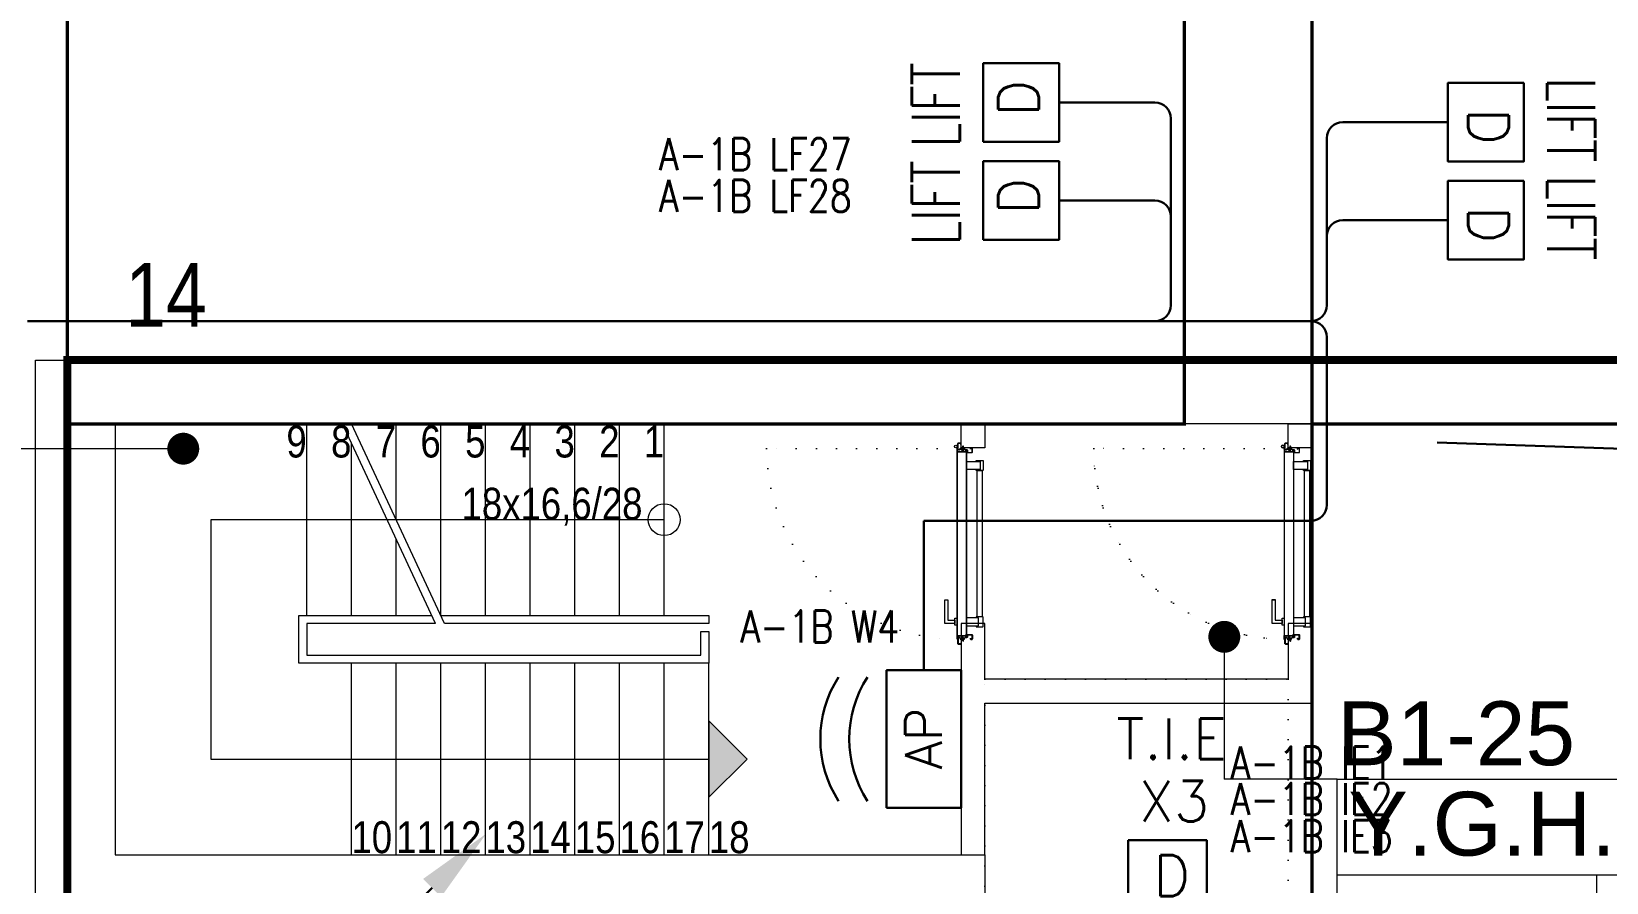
# Model space of a CAD drawing. Header units: metres. Extents: x -13621 to 152406, y -16073 to 22221.
# Drawn here: x 64418 to 65405, y 2153 to 2686 of the extents above; entities that cross this region are included whole.
import ezdxf
from ezdxf.enums import TextEntityAlignment as Align

# ---------------------------------------------------------------- set-up
doc = ezdxf.new("R2010")
doc.units = ezdxf.units.M
doc.header["$LTSCALE"] = 100
doc.header["$MEASUREMENT"] = 0
doc.linetypes.add('DOT2', pattern=[0.125, 0, -0.125])
doc.linetypes.add('HIDDEN', pattern=[0.375, 0.25, -0.125])
doc.layers.get('0').update_dxf_attribs({"color": 9, "lineweight": 9})
for name, color, linetype, lineweight in [('00', 9, 'Continuous', 9), ('01', 9, 'Continuous', 9), ('06D', 9, 'Continuous', 9), ('10', 9, 'Continuous', 9), ('14', 9, 'Continuous', 9), ('19', 9, 'Continuous', 9), ('20', 9, 'DOT2', 9), ('21', 9, 'Continuous', 9), ('21_mahal200', 9, 'Continuous', 9), ('30H', 8, 'Continuous', 9), ('Data  Tavan', 170, 'Continuous', 30), ('E-ACCESS POINT (KABLOSUZ ERİŞİM İÇİN)', 7, 'Continuous', 30), ('E-DAHİLİ DOME KAMERA', 7, 'Continuous', 30), ('E-DAHİLİ KAMERA', 7, 'Continuous', 30), ('E-DATA LIFT PRIZI', 7, 'Continuous', 30), ('E-DATA PRİZİ (RJ45)', 7, 'Continuous', 30), ('E-DATA-TEKNISYEN IS EMRI', 7, 'Continuous', 30), ('E-OK', 3, 'Continuous', 30), ('E-YAZI', 7, 'Continuous', 30)]:
    doc.layers.add(name, color=color, linetype=linetype, lineweight=lineweight)
doc.styles.add('Arial', font='arial.ttf', dxfattribs={"height": 2.5})
doc.styles.add('E-YAZI', font='txttw.shx')
doc.styles.add('MuuM_TEXT-STANDART', font='ARIALN.TTF')
doc.dimstyles.new('MuuM_DIM200', dxfattribs={"dimscale": 20, "dimtxt": 2, "dimasz": 1, "dimexe": 1, "dimexo": 1, "dimgap": 1, "dimtad": 1, "dimdec": 1, "dimrnd": 0.5, "dimdsep": 46, "dimtxsty": 'MuuM_TEXT-STANDART', "dimblk": 'ARCHTICK', "dimcen": 0, "dimdle": 0.15, "dimclrd": 256, "dimclre": 256, "dimclrt": 256, "dimadec": 0, "dimazin": 0, "dimtfac": 5, "dimtdec": 1, "dimtix": 1, "dimtmove": 2, "dimatfit": 3, "dimldrblk": 'DOT', "dimfxl": 3, "dimfxlon": 1, "dimtolj": 1, "dimlwd": -1, "dimlwe": -1, "dimarcsym": 0})

# ---------------------------------------------------------------- blocks, each defined once
blk = doc.blocks.new('E-DATA-TEKNISYEN IS EMRI')
at = {"layer": 'E-DATA PRİZİ (RJ45)', "color": 6}
blk.add_line((0, 0), (0, 41.99), dxfattribs=at)
blk.add_lwpolyline([(-24.58, 89.56), (24.58, 89.56), (24.58, 41.99), (-24.58, 41.99)], close=True, dxfattribs=at)
at = {"layer": 'E-DATA PRİZİ (RJ45)', "color": 6, "style": 'E-YAZI'}
for s, p in [('T.I.E', (-32.08, 140.36)), ('X3', (-17.82, 101.31)), ('D', (-8.79, 54.59))]:
    blk.add_text(s, height=25.6, rotation=0.00003, dxfattribs=at).set_placement(p)
blk = doc.blocks.new('E-DATA LIFT PRIZI')
at = {"layer": 'E-DATA LIFT PRIZI', "color": 2}
blk.add_line((0, 0), (0, 41.99), dxfattribs=at)
blk.add_lwpolyline([(-24.58, 89.56), (24.58, 89.56), (24.58, 41.99), (-24.58, 41.99)], close=True, dxfattribs=at)
at = {"layer": 'E-DATA LIFT PRIZI', "color": 2, "style": 'E-YAZI', "width": 0.7}
blk.add_text('LIFT', height=30, dxfattribs=at).set_placement((-28.02, 104.21))
at = {"layer": 'E-DATA LIFT PRIZI', "color": 2, "style": 'E-YAZI'}
blk.add_text('D', height=25.6, dxfattribs=at).set_placement((-8.79, 54.59))
blk = doc.blocks.new('*U201')
at = {"layer": 'E-OK', "color": 3, "linetype": 'Continuous'}
blk.add_line((-126.3, -126.2), (0, 0), dxfattribs=at)
at = {"layer": 'E-OK', "color": 4, "linetype": 'Continuous', "const_width": 30}
blk.add_lwpolyline([(-15, 0, 1), (15, 0, 1)], format="xyb", close=True, dxfattribs=at)
at = {"layer": 'E-OK', "color": 3, "linetype": 'Continuous'}
blk.add_solid([(-112.2, -140.4), (-140.4, -112.1), (-211.2, -211)], dxfattribs=at)
blk = doc.blocks.new('*U215')
at = {"layer": 'E-ACCESS POINT (KABLOSUZ ERİŞİM İÇİN)', "color": 4}
blk.add_lwpolyline([(-2.395, 3.237), (2.395, 3.237), (2.395, 0.647), (-2.395, 0.647)], close=True, dxfattribs=at)
at = {"layer": 'E-ACCESS POINT (KABLOSUZ ERİŞİM İÇİN)', "color": 3}
for centre in [(0, 1.555), (0, 0.549)]:
    blk.add_arc(centre, 3.988, 57.1828, 122.8172, dxfattribs=at)
at = {"layer": 'E-ACCESS POINT (KABLOSUZ ERİŞİM İÇİN)', "color": 3, "style": 'E-YAZI'}
blk.add_text('AP', height=1.28, dxfattribs=at).set_placement((-1.054, 1.311))
blk = doc.blocks.new('100_DAHİLİ DOME KAMERA')
at = {"layer": 'E-DAHİLİ DOME KAMERA', "color": 4}
for p, q in [((-1.936, 0.715), (-1.936, -0.689)), ((0.82, 0.715), (-1.936, 0.715)), ((0.82, -0.689), (0.82, 0.715)), ((0.82, 0.294), (2.131, 0.668)), ((2.131, 0.668), (2.131, -0.643)), ((0.82, -0.268), (2.131, -0.643)), ((-1.936, -0.689), (0.82, -0.689))]:
    blk.add_line(p, q, dxfattribs=at)
at = {"layer": 'E-DAHİLİ DOME KAMERA', "color": 4, "linetype": 'Continuous'}
blk.add_circle((0, 0), 2.566, dxfattribs=at)
at = {"layer": 'E-DAHİLİ KAMERA', "color": 4}
for q in [(13.416, 6.264), (13.416, -6.264)]:
    blk.add_line((2.566, 0), q, dxfattribs=at)
blk = doc.blocks.new('1.bod.mimari.elk')
at = {"layer": '01'}
blk.add_lwpolyline([(8420, -6585), (8420, -6500), (8420, -6460), (8420, -6150), (9220, -6150), (9220, -6190), (8470, -6190), (8470, -6460), (9015, -6460), (9015, -6545), (9220, -6545), (9220, -6585), (8975, -6585), (8975, -6500), (8470, -6500)], dxfattribs=at)
blk = doc.blocks.new('p-işyeri')
at = {"color": 0, "const_width": 2}
blk.add_lwpolyline([(200, 0), (200, 700), (-200, 700), (-200, 0)], close=True, dxfattribs=at)
blk = doc.blocks.new('*U19')
at = {"ltscale": 15}
for p, q in [((-25, 1), (-26, 0)), ((-25, -1), (-26, 0)), ((-23, 1), (-25, 1)), ((-23, 1), (-23, -2)), ((-21, -3), (-18, 3)), ((-21, -3), (-18, 3)), ((-20, -3), (-17, 3)), ((-20, -3), (-16, 3)), ((-18, -3), (-15, 3)), ((-18, -3), (-15, 3)), ((-18, 1), (-18, 2)), ((-17, -3), (-14, 3)), ((-17, -3), (-13, 3)), ((-17, 1), (-17, 2)), ((-15, -3), (-12, 3)), ((-15, -3), (-12, 3)), ((-15, 1), (-15, 2)), ((-14, -3), (-11, 3)), ((-14, -3), (-10, 3)), ((-14, 1), (-14, 2)), ((-12, -3), (-9, 3)), ((-12, -3), (-9, 3)), ((-12, 1), (-12, 2)), ((-11, -3), (-8, 3)), ((-11, -3), (-7, 3)), ((-11, 1), (-11, 2)), ((-9, -3), (-6, 3)), ((-9, -3), (-6, 3)), ((-9, 1), (-9, 2)), ((-8, -3), (-4, 3)), ((-8, -3), (-5, 3)), ((-8, 1), (-8, 2)), ((-6, -3), (-3, 3)), ((-6, -3), (-3, 3)), ((-6, 1), (-6, 2)), ((-5, -3), (-1, 3)), ((-5, -3), (-2, 3)), ((-5, 1), (-5, 2)), ((-3, 1), (-3, 2)), ((0, 4), (-2, 1)), ((-2, 1), (-2, 2)), ((0, 0), (-1, 0)), ((-25, -1), (-23, -2)), ((-9, -2), (-23, -2)), ((-21, -3), (-21, -2)), ((-20, -3), (-19, -2)), ((-20, -2), (-19, -2)), ((-19, -2), (-18, -2)), ((-18, -3), (-18, -2)), ((-17, -3), (-16, -2)), ((-17, -2), (-16, -2)), ((-16, -2), (-15, -2)), ((-15, -3), (-15, -2)), ((-14, -3), (-13, -2)), ((-14, -2), (-13, -2)), ((-13, -2), (-12, -2)), ((-12, -3), (-12, -2)), ((-11, -3), (-10, -2)), ((-11, -2), (-10, -2)), ((-10, -2), (-9, -2)), ((-9, -3), (-9, -2)), ((-8, -2), (-7, -2)), ((-8, -3), (-7, -2)), ((-7, -2), (-6, -2)), ((-6, -3), (-6, -2)), ((-5, -2), (-4, -2)), ((-5, -3), (-4, -2)), ((-4, -2), (-2, -2)), ((0, -4), (-2, -2)), ((0, 0), (-1, 0))]:
    blk.add_line(p, q, dxfattribs=at)
for p, q in [((-7, 1), (-23, 1)), ((-17, 1), (-19, 1)), ((-16, 1), (-17, 1)), ((-14, 1), (-16, 1)), ((-13, 1), (-14, 1)), ((-11, 1), (-13, 1)), ((-10, 1), (-11, 1)), ((-8, 1), (-10, 1)), ((-7, 1), (-8, 1)), ((-5, 1), (-7, 1)), ((-4, 1), (-5, 1)), ((-2, 1), (-4, 1)), ((-2, 1), (-2, 1)), ((0, 0), (0, 4)), ((-2, -2), (-2, -2)), ((0, 0), (0, -4))]:
    blk.add_line(p, q)
for centre, radius, start, end in [((-26, 4), 3.92, 274.361, 322.1025), ((-26, -4), 3.92, 37.8975, 85.639), ((-18, 3), 0.0971, 330.3204, 150.3204), ((-17, 3), 0.0971, 330.3204, 150.3204), ((-15, 3), 0.0971, 330.3204, 150.3204), ((-14, 3), 0.0971, 330.3204, 150.3204), ((-12, 3), 0.0971, 330.3204, 150.3204), ((-11, 3), 0.0971, 330.3204, 150.3204), ((-9, 3), 0.0971, 330.3204, 150.3204), ((-8, 3), 0.0971, 330.3204, 150.3204), ((-6, 3), 0.0971, 330.3204, 150.3204), ((-5, 3), 0.0971, 330.3204, 150.3204), ((-3, 3), 0.0971, 330.3204, 150.3204), ((-2, 3), 0.0971, 330.3204, 150.3204), ((-1, 0), 0.486, 90, 270), ((0, 4), 0.25, 0, 150.0864), ((-21, -3), 0.0971, 150.3204, 330.3204), ((-20, -3), 0.0971, 150.3204, 330.3204), ((-18, -3), 0.0971, 150.3204, 330.3204), ((-17, -3), 0.0971, 150.3204, 330.3204), ((-15, -3), 0.0971, 150.3204, 330.3204), ((-14, -3), 0.0971, 150.3204, 330.3204), ((-12, -3), 0.0971, 150.3204, 330.3204), ((-11, -3), 0.0971, 150.3204, 330.3204), ((-9, -3), 0.0971, 150.3204, 330.3204), ((-8, -3), 0.0971, 150.3204, 330.3204), ((-6, -3), 0.0971, 150.3204, 330.3204), ((-5, -3), 0.0971, 150.3204, 330.3204), ((0, -4), 0.25, 209.9136, 0)]:
    blk.add_arc(centre, radius, start, end, dxfattribs=at)
blk = doc.blocks.new('conta')
at = {"ltscale": 10}
for p, q in [((-2649.9, 5345.5), (-2649.8, 5345.6)), ((-2649.9, 5344.5), (-2649.8, 5344.3)), ((-2649.8, 5344.3), (-2649.7, 5344.3)), ((-2649.7, 5345.4), (-2649.3, 5345.4)), ((-2649.2, 5345.4), (-2649.1, 5345.5)), ((-2649, 5344), (-2648.8, 5343.8)), ((-2648.9, 5344.1), (-2648.7, 5343.9)), ((-2648.8, 5345.1), (-2648.6, 5345.3)), ((-2648.8, 5344.9), (-2648.6, 5345.2)), ((-2648.7, 5343.8), (-2648.7, 5343.8)), ((-2648.6, 5345.3), (-2648.6, 5345.3))]:
    blk.add_line(p, q, dxfattribs=at)
for centre, radius, start, end in [((-2649.8, 5345.5), 0.05, 140.6345, 188.9372), ((-2653, 5345), 3.19, 350.4674, 8.9372), ((-2649.9, 5344.5), 0.02, 170.4674, 213.7451), ((-2649.7, 5345.6), 0.0696, 22.2428, 159.258), ((-2650.9, 5345), 1.24, 340.3382, 16.7772), ((-2649.7, 5344.6), 0.03, 160.3382, 273.2666), ((-2649.7, 5345.4), 0.03, 90, 196.7772), ((-2649.6, 5341.5), 3.01, 80.4362, 93.2666), ((-2649.3, 5345.5), 0.05, 270, 303.0062), ((-2649.2, 5344.1), 0.231, 353.9571, 81.9004), ((-2649.1, 5345.5), 0.03, 4.7972, 123.0062), ((-2649.1, 5344.5), 0.03, 260.4362, 338.7066), ((-2651.2, 5344.8), 2.33, 7.5897, 18.7951), ((-2649, 5345.6), 0.05, 18.7951, 42.1429), ((-2650.2, 5345), 1.27, 338.7066, 23.0418), ((-2648.9, 5344.1), 0.1, 173.9571, 217.2653), ((-2648.8, 5345.1), 0.05, 187.5897, 322.7347), ((-2658.2, 5345.2), 9.36, 353.6857, 357.8537), ((-2648.8, 5344.2), 0.1, 173.6857, 217.2653), ((-2648.8, 5344.8), 0.05, 142.7347, 180.2669), ((-2648.7, 5343.8), 0.05, 217.2653, 307.2653), ((-2648.7, 5343.8), 0.05, 307.2653, 37.2653), ((-2648.6, 5345.3), 0.05, 52.7347, 142.7347), ((-2648.6, 5345.3), 0.05, 322.7347, 52.7347)]:
    blk.add_arc(centre, radius, start, end, dxfattribs=at)
for points, knots in [([(-2649, 5345.6), (-2649, 5345.6), (-2649.1, 5345.7), (-2649.2, 5345.4), (-2649.3, 5345.7), (-2649.4, 5345.5), (-2649.5, 5345.7), (-2649.6, 5345.5), (-2649.7, 5345.6), (-2649.7, 5345.6)], [0.0086373, 0.0086373, 0.0086373, 0.0086373, 0.1097304, 0.3133405, 0.4430081, 0.5658764, 0.7165186, 0.8527974, 0.9648495, 0.9648495, 0.9648495, 0.9648495]), ([(-2649.7, 5344.3), (-2649.7, 5344.3), (-2649.7, 5344.5), (-2649.6, 5344.3), (-2649.3, 5344.4), (-2649.2, 5344.4), (-2649.2, 5344.4)], [0, 0, 0, 0, 0.1008757, 0.3841126, 0.5436166, 0.6906785, 0.6906785, 0.6906785, 0.6906785])]:
    blk.add_open_spline(points, degree=3, knots=knots, dxfattribs=at)
blk = doc.blocks.new('p-yn_sackasa')
at = {"layer": '10', "linetype": 'Continuous'}
for p, q in [((-2.19, 0), (-2.19, -0.15)), ((0, 6.16), (0, 6.9)), ((0.01, 6.9), (0.01, 6.15)), ((0.14, 6.9), (0.14, 6.16)), ((0.15, 6.9), (0.15, 6.16)), ((2.69, 7.16), (0.26, 7.16)), ((2.69, 7.15), (0.26, 7.15)), ((2.69, 7.02), (0.26, 7.02)), ((0.26, 7.01), (2.69, 7.01)), ((0.26, 6.05), (0.76, 6.05)), ((0.75, 6.04), (0.26, 6.04)), ((0.26, 5.91), (0.75, 5.91)), ((0.76, 5.9), (0.26, 5.9)), ((0.67, -0.71), (0.67, 2.27)), ((0.69, -0.71), (0.69, 2.27)), ((0.75, 5.91), (0.75, 6.04)), ((0.76, 5.9), (0.76, 6.05)), ((0.81, -0.71), (0.81, 2.27)), ((0.83, -0.71), (0.83, 2.27)), ((0.92, 2.33), (0.95, 2.32)), ((0.93, 2.34), (0.95, 2.33)), ((1.01, 2.46), (0.99, 2.47)), ((0.99, 2.46), (1.01, 2.45)), ((1.11, 2.52), (1.11, 3.73)), ((1.12, 2.52), (1.12, 3.73)), ((1.25, 3.73), (1.25, 2.52)), ((1.26, 2.52), (1.26, 3.73)), ((1.37, 3.98), (2.49, 3.98)), ((2.49, 3.97), (1.37, 3.97)), ((1.37, 3.84), (2.49, 3.84)), ((2.49, 3.83), (1.37, 3.83)), ((2.6, 3.69), (2.5, 3.36)), ((2.51, 3.35), (2.61, 3.69)), ((2.73, 3.65), (2.63, 3.32)), ((2.74, 3.64), (2.64, 3.31)), ((2.8, 3.29), (2.8, 6.9)), ((2.81, 3.29), (2.81, 6.9)), ((2.94, 3.29), (2.94, 6.9)), ((2.95, 3.29), (2.95, 6.9)), ((-2.95, -0.25), (-2.95, -1.75)), ((-2.94, -1.75), (-2.94, -0.25)), ((-2.81, -0.25), (-2.81, -1.75)), ((-2.8, -0.25), (-2.8, -1.75)), ((-2.19, 0), (-2.7, 0)), ((-2.2, -0.01), (-2.7, -0.01)), ((-2.2, -0.14), (-2.7, -0.14)), ((-2.19, -0.15), (-2.7, -0.15)), ((1.01, -1.85), (-2.7, -1.85)), ((1.01, -1.86), (-2.7, -1.86)), ((-2.7, -1.99), (1.01, -1.99)), ((1.01, -2), (-2.7, -2)), ((-2.2, -0.14), (-2.2, -0.01)), ((0.92, -0.77), (0.95, -0.76)), ((0.93, -0.78), (0.95, -0.77)), ((0.99, -0.89), (1.01, -0.88)), ((1.01, -0.89), (0.99, -0.91)), ((1.11, -0.96), (1.11, -1.75)), ((1.12, -0.96), (1.12, -1.75)), ((1.25, -0.96), (1.25, -1.75)), ((1.26, -0.96), (1.26, -1.75))]:
    blk.add_line(p, q, dxfattribs=at)
for points in [[(0.15, 2.14), (0.67, 2.14), (0.67, -0.54), (0.15, -0.54)], [(0.15, 2.14), (0.41, 2.14), (0.41, -0.54), (0.15, -0.54)]]:
    blk.add_lwpolyline(points, close=True, dxfattribs=at)
for centre, radius, start, end in [((0.26, 6.9), 0.261, 90, 180), ((0.26, 6.16), 0.261, 180, 270), ((0.26, 6.9), 0.249, 90, 180), ((0.26, 6.16), 0.249, 181.34499, 271.35021), ((0.26, 6.9), 0.122, 90, 180), ((0.26, 6.16), 0.122, 180, 270), ((0.26, 6.9), 0.11, 90, 180), ((0.26, 6.16), 0.11, 180, 270), ((0.89, 2.27), 0.219, 63.21528, 180), ((0.89, 2.27), 0.206, 63.21689, 180), ((0.89, 2.27), 0.0801, 63.21502, 180), ((0.89, 2.27), 0.0674, 63.21445, 180), ((1.04, 2.52), 0.206, 243.2197, 0), ((1.04, 2.52), 0.219, 243.21479, 0), ((1.04, 2.52), 0.0801, 243.22028, 0), ((1.04, 2.52), 0.0674, 243.21287, 0), ((1.37, 3.73), 0.253, 90, 180), ((1.37, 3.73), 0.24, 90, 180), ((1.37, 3.73), 0.114, 90, 180), ((1.37, 3.73), 0.101, 90, 180), ((2.49, 3.72), 0.261, 342.86025, 90), ((2.49, 3.72), 0.249, 342.86129, 90), ((2.49, 3.72), 0.122, 342.86074, 90), ((2.49, 3.72), 0.11, 342.86215, 90), ((2.72, 3.29), 0.232, 162.8601, 0), ((2.72, 3.29), 0.219, 162.86127, 0), ((2.72, 3.29), 0.0927, 162.86053, 0), ((2.72, 3.29), 0.0801, 162.86241, 0), ((2.69, 6.9), 0.261, 0, 90), ((2.69, 6.9), 0.249, 0, 90), ((2.69, 6.9), 0.122, 0, 90), ((2.69, 6.9), 0.11, 0, 90), ((-2.7, -0.25), 0.253, 90, 180), ((-2.7, -1.75), 0.253, 180, 270), ((-2.7, -0.25), 0.24, 90, 180), ((-2.7, -1.75), 0.24, 180, 270), ((-2.7, -0.25), 0.114, 90, 180), ((-2.7, -1.75), 0.114, 180, 270), ((-2.7, -0.25), 0.101, 90, 180), ((-2.7, -1.75), 0.101, 180, 270), ((0.89, -0.71), 0.219, 180, 296.78496), ((0.89, -0.71), 0.206, 180, 296.78515), ((0.89, -0.71), 0.0801, 180, 296.78498), ((0.89, -0.71), 0.0674, 180, 180.52454), ((0.89, -0.71), 0.0674, 180, 296.78713), ((1.04, -0.96), 0.219, 0, 116.78545), ((1.04, -0.96), 0.206, 0, 116.78362), ((1.04, -0.96), 0.0801, 0, 116.78105), ((1.04, -0.96), 0.0674, 0, 116.78713), ((1.01, -1.75), 0.114, 270, 0), ((1.01, -1.75), 0.24, 270, 0), ((1.01, -1.75), 0.101, 270, 0), ((1.01, -1.75), 0.253, 270, 0)]:
    blk.add_arc(centre, radius, start, end, dxfattribs=at)
at = {"layer": '10', "xscale": 0.0842696629213483, "yscale": 0.0842696629213483, "zscale": 0.0842696629213483}
blk.add_blockref('*U19', (0.95, 1.35), dxfattribs=at)
at = {"layer": '14', "xscale": -0.7887640449438696, "yscale": 0.7887640449438696, "zscale": 0.7887640449438204, "rotation": 90}
blk.add_blockref('conta', (4217.78, -2086.42), dxfattribs=at)
blk = doc.blocks.new('*U379')
at = {"layer": '06D'}
for points in [[(110.12, 4.76), (110.12, 11.01), (95.12, 11.01), (95.12, 9.14), (107.87, 9.14), (107.87, 9.14), (107.87, 4.76), (110.12, 4.76)], [(111.2, 3.51), (111.2, 4.76), (106.8, 4.76), (106.8, 3.51), (111.2, 3.51)]]:
    blk.add_lwpolyline(points, dxfattribs=at)
for points in [[(8.5, -8.61), (7.87, -8.61), (7.87, -12.61, 0.414214), (8.25, -12.98), (13.75, -12.98, 0.414214), (14.12, -12.61), (14.12, -8.61), (13.5, -8.61)], [(111.5, -8.61), (112.12, -8.61), (112.12, -12.61, -0.414214), (111.75, -12.98), (106.25, -12.98, -0.414214), (105.87, -12.61), (105.87, -8.61), (106.5, -8.61)]]:
    blk.add_lwpolyline(points, format="xyb", dxfattribs=at)
for points in [[(8.5, -11.11), (13.5, -11.11), (13.5, -2.49), (8.5, -2.49)], [(14.12, -12.36), (105.87, -12.36), (105.87, -9.23), (14.12, -9.23)], [(111.5, -9.99), (106.5, -9.99), (106.5, -2.49), (111.5, -2.49)]]:
    blk.add_lwpolyline(points, close=True, dxfattribs=at)
at = {"layer": '10', "ltscale": 10}
for p, q in [((-1.6, 3.68), (-1.73, 3.58)), ((-1.6, 3.68), (-1.73, 3.58)), ((-1.22, 3.11), (-1.22, 3.24)), ((-1.22, 3.11), (-1.22, 3.24)), ((-1.22, 3.11), (-1.05, 3.11)), ((-1.22, 3.11), (-1.05, 3.11)), ((-1.05, 2.95), (-1.05, 3.38)), ((-1.05, 2.95), (-1.05, 3.38)), ((-0.84, 2.95), (-0.84, 3.38)), ((-0.84, 2.95), (-0.84, 3.38)), ((0.3, 3.41), (0.3, 3.29)), ((0.4, 3.51), (119.6, 3.51)), ((0.4, 3.19), (2.25, 3.19)), ((0.45, 3.36), (119.54, 3.36)), ((0.45, 3.36), (0.45, 3.34)), ((0.45, 3.34), (2.35, 3.34)), ((1, 0.04), (2, 0.69)), ((2, 1.13), (2, 0.69)), ((2.3, 1.13), (2, 1.13)), ((2, 0.69), (2, -0.81)), ((2.3, 3.14), (2.3, -2.39)), ((2.3, 0.69), (2.3, 1.13)), ((2.3, -0.81), (2.3, 0.69)), ((2.45, 3.24), (2.45, -2.29)), ((117.55, 3.24), (117.55, -2.29)), ((119.54, 3.34), (117.65, 3.34)), ((117.7, 3.14), (117.7, -2.39)), ((117.7, 1.13), (117.7, -0.37)), ((118, 1.13), (117.7, 1.13)), ((117.7, 1.13), (117.7, -0.37)), ((118, 1.13), (117.7, 1.13)), ((119.6, 3.19), (117.75, 3.19)), ((118, -0.37), (118, 1.13)), ((118, -0.37), (118, 1.13)), ((118, 0.88), (119, 0.88)), ((118, 0.88), (119, 0.88)), ((118, 0.68), (119, 0.68)), ((118, 0.68), (119, 0.68)), ((119, 0.28), (118, -0.37)), ((119, 0.28), (118, -0.37)), ((119.55, 3.36), (119.55, 3.34)), ((119.7, 3.41), (119.7, 3.29)), ((2, -0.36), (1, -0.36)), ((2, -0.56), (1, -0.56)), ((2, -0.81), (2.3, -0.81)), ((2.4, -2.49), (117.6, -2.49)), ((2.5, -2.34), (117.5, -2.34)), ((117.7, -0.37), (117.7, -0.81)), ((117.7, -0.37), (117.7, -0.81)), ((117.7, -0.81), (118, -0.81)), ((117.7, -0.81), (118, -0.81)), ((118, -0.81), (118, -0.37)), ((118, -0.81), (118, -0.37))]:
    blk.add_line(p, q, dxfattribs=at)
blk.add_circle((-0.95, 4.22), 0.843, dxfattribs=at)
blk.add_circle((-0.95, 4.22), 0.843, dxfattribs=at)
for centre, radius, start, end in [((-0.95, 4.22), 1.01, 219.4092, 254.28614), ((-0.95, 4.22), 1.01, 219.4092, 254.28614), ((-0.42, 3.21), 0.428, 156.35197, 217.62095), ((-0.42, 3.21), 0.428, 156.35197, 217.62095), ((-0.42, 3.21), 0.302, 105.55242, 240.03149), ((-0.42, 3.21), 0.302, 105.55242, 240.03149), ((0.4, 3.41), 0.1, 90, 180), ((0.4, 3.29), 0.1, 180, 270), ((0.45, 3.36), 0.005, 90, 180), ((0.45, 3.34), 0.005, 180, 270), ((2.25, 3.14), 0.05, 0, 90), ((2.35, 3.24), 0.1, 0, 90), ((117.65, 3.24), 0.1, 90, 180), ((117.75, 3.14), 0.05, 90, 180), ((119.54, 3.36), 0.005, 0, 90), ((119.54, 3.34), 0.005, 270, 0), ((119.6, 3.41), 0.1, 0, 90), ((119.6, 3.29), 0.1, 270, 0), ((2.4, -2.39), 0.1, 180, 270), ((2.5, -2.29), 0.05, 180, 270), ((117.56, -2.35), 0.141, 284.92708, 345.07292)]:
    blk.add_arc(centre, radius, start, end, dxfattribs=at)
at = {"layer": '20'}
blk.add_lwpolyline([(0.3, 3.35), (0.3, 122.75, -0.414214), (119.7, 3.35, 1)], format="xyb", dxfattribs=at)
at = {"xscale": -1, "rotation": 180}
blk.add_blockref('p-yn_sackasa', (0, 0.95), dxfattribs=at)
at = {"rotation": 180}
blk.add_blockref('p-yn_sackasa', (120, 0.95), dxfattribs=at)
blk = doc.blocks.new('*U378')
at = {"layer": '06D'}
for points in [[(9.87, 4.76), (9.87, 11.01), (24.87, 11.01), (24.87, 9.14), (12.12, 9.14), (12.12, 9.14), (12.12, 4.76), (9.87, 4.76)], [(8.8, 3.51), (8.8, 4.76), (13.2, 4.76), (13.2, 3.51), (8.8, 3.51)]]:
    blk.add_lwpolyline(points, dxfattribs=at)
for points in [[(8.5, -8.61), (7.87, -8.61), (7.87, -12.61, 0.414214), (8.25, -12.98), (13.75, -12.98, 0.414214), (14.12, -12.61), (14.12, -8.61), (13.5, -8.61)], [(111.5, -8.61), (112.12, -8.61), (112.12, -12.61, -0.414214), (111.75, -12.98), (106.25, -12.98, -0.414214), (105.87, -12.61), (105.87, -8.61), (106.5, -8.61)]]:
    blk.add_lwpolyline(points, format="xyb", dxfattribs=at)
for points in [[(8.5, -9.99), (13.5, -9.99), (13.5, -2.49), (8.5, -2.49)], [(105.87, -12.36), (14.12, -12.36), (14.12, -9.23), (105.87, -9.23)], [(111.5, -11.11), (106.5, -11.11), (106.5, -2.49), (111.5, -2.49)]]:
    blk.add_lwpolyline(points, close=True, dxfattribs=at)
at = {"layer": '10', "ltscale": 10}
for p, q in [((0.3, 3.41), (0.3, 3.29)), ((119.6, 3.51), (0.4, 3.51)), ((0.4, 3.19), (2.25, 3.19)), ((119.54, 3.36), (0.45, 3.36)), ((0.45, 3.36), (0.45, 3.34)), ((0.45, 3.34), (2.35, 3.34)), ((2, 0.88), (1, 0.88)), ((2, 0.88), (1, 0.88)), ((2, 0.68), (1, 0.68)), ((2, 0.68), (1, 0.68)), ((1, 0.28), (2, -0.37)), ((1, 0.28), (2, -0.37)), ((2, -0.37), (2, 1.13)), ((2, 1.13), (2.3, 1.13)), ((2, -0.37), (2, 1.13)), ((2, 1.13), (2.3, 1.13)), ((2.3, 3.14), (2.3, -2.39)), ((2.3, 1.13), (2.3, -0.37)), ((2.3, 1.13), (2.3, -0.37)), ((2.45, 3.24), (2.45, -2.29)), ((117.55, 3.24), (117.55, -2.29)), ((119.54, 3.34), (117.65, 3.34)), ((117.7, 3.14), (117.7, -2.39)), ((117.7, 1.13), (118, 1.13)), ((117.7, 0.69), (117.7, 1.13)), ((117.7, -0.81), (117.7, 0.69)), ((119.6, 3.19), (117.75, 3.19)), ((118, 1.13), (118, 0.69)), ((118, 0.69), (118, -0.81)), ((119, 0.04), (118, 0.69)), ((119.55, 3.36), (119.55, 3.34)), ((119.7, 3.41), (119.7, 3.29)), ((120.84, 2.95), (120.84, 3.38)), ((120.84, 2.95), (120.84, 3.38)), ((121.05, 2.95), (121.05, 3.38)), ((121.05, 2.95), (121.05, 3.38)), ((121.22, 3.11), (121.05, 3.11)), ((121.22, 3.11), (121.05, 3.11)), ((121.22, 3.11), (121.22, 3.24)), ((121.22, 3.11), (121.22, 3.24)), ((121.6, 3.68), (121.73, 3.58)), ((121.6, 3.68), (121.73, 3.58)), ((2, -0.81), (2, -0.37)), ((2, -0.81), (2, -0.37)), ((2.3, -0.81), (2, -0.81)), ((2.3, -0.81), (2, -0.81)), ((2.3, -0.37), (2.3, -0.81)), ((2.3, -0.37), (2.3, -0.81)), ((117.6, -2.49), (2.4, -2.49)), ((117.5, -2.34), (2.5, -2.34)), ((118, -0.81), (117.7, -0.81)), ((118, -0.36), (119, -0.36)), ((118, -0.56), (119, -0.56))]:
    blk.add_line(p, q, dxfattribs=at)
blk.add_circle((120.95, 4.22), 0.843, dxfattribs=at)
blk.add_circle((120.95, 4.22), 0.843, dxfattribs=at)
for centre, radius, start, end in [((0.4, 3.41), 0.1, 90, 180), ((0.4, 3.29), 0.1, 180, 270), ((0.45, 3.36), 0.005, 90, 180), ((0.45, 3.34), 0.005, 180, 270), ((2.25, 3.14), 0.05, 0, 90), ((2.35, 3.24), 0.1, 0, 90), ((117.65, 3.24), 0.1, 90, 180), ((117.75, 3.14), 0.05, 90, 180), ((119.54, 3.36), 0.005, 0, 90), ((119.54, 3.34), 0.005, 270, 0), ((119.6, 3.41), 0.1, 0, 90), ((119.6, 3.29), 0.1, 270, 0), ((120.42, 3.21), 0.302, 299.96851, 74.44758), ((120.42, 3.21), 0.302, 299.96851, 74.44758), ((120.42, 3.21), 0.428, 322.37905, 23.64803), ((120.42, 3.21), 0.428, 322.37905, 23.64803), ((120.95, 4.22), 1.01, 285.71386, 320.5908), ((120.95, 4.22), 1.01, 285.71386, 320.5908), ((2.44, -2.35), 0.141, 194.92708, 255.07292), ((117.5, -2.29), 0.05, 270, 0), ((117.6, -2.39), 0.1, 270, 0)]:
    blk.add_arc(centre, radius, start, end, dxfattribs=at)
at = {"layer": '20'}
blk.add_lwpolyline([(119.7, 3.35), (119.7, 122.75, 0.414214), (0.3, 3.35, -1)], format="xyb", dxfattribs=at)
at = {"xscale": -1, "rotation": 180}
blk.add_blockref('p-yn_sackasa', (0, 0.95), dxfattribs=at)
at = {"rotation": 180}
blk.add_blockref('p-yn_sackasa', (120, 0.95), dxfattribs=at)
blk = doc.blocks.new('p-M01-M02_merdiven-1050')
at = {"layer": '19'}
h = blk.add_hatch(color=256, dxfattribs=at)
h.dxf.hatch_style = 1
edge = h.paths.add_edge_path()
edge.add_arc((210, -344), 10, 270, 630)
h = blk.add_hatch(color=256, dxfattribs=at)
h.dxf.hatch_style = 1
h.paths.add_polyline_path([(84, -372), (36, -372), (60, -396.04)])
at = {"layer": '19', "linetype": 'Continuous'}
for points in [[(210, -344), (210, -120), (210, -60), (60, -60), (60, -372)], [(145, -200.74), (145, -120), (125, -120), (125, -120), (125, -367), (140, -367), (140, -372), (120, -372), (120, -367), (120, -115), (120, -115), (150, -115), (150, -198.41)], [(150, -120), (270, -120)], [(0, -148), (120, -148)], [(145, -200.74), (270, -142.41)], [(145, -206.33), (270, -148)], [(150, -148), (258.02, -148)], [(0, -176), (120, -176)], [(150, -176), (198.02, -176)], [(210, -176), (270, -176)], [(0, -204), (120, -204)], [(150, -204), (270, -204)], [(0, -232), (120, -232)], [(150, -232), (270, -232)], [(0, -260), (120, -260)], [(150, -260), (270, -260)], [(0, -288), (120, -288)], [(150, -288), (270, -288)], [(0, -316), (120, -316)], [(150, -316), (270, -316)], [(0, -344), (120, -344)], [(150, -344), (270, -344)], [(0, -372), (120, -372)]]:
    blk.add_lwpolyline(points, dxfattribs=at)
at = {"layer": '19'}
for points in [[(145, -206.33), (270, -148)], [(150, -204), (150, -372), (150, -372), (145, -372), (145, -372), (145, -206.33)]]:
    blk.add_lwpolyline(points, dxfattribs=at)
blk.add_lwpolyline([(84, -372), (36, -372), (60, -396.04)], close=True, dxfattribs=at)
blk.add_circle((210, -344), 10, dxfattribs=at)
blk = doc.blocks.new('p-m04 formül2a')
at = {"layer": '21', "style": 'MuuM_TEXT-STANDART'}
for s, p in [('9', (120, 249)), ('8', (148, 249)), ('7', (176, 249)), ('6', (204, 249)), ('5', (232, 249)), ('4', (260, 249)), ('3', (288, 249)), ('2', (316, 249)), ('1', (344, 249)), ('18x16,6/28', (330.39, 210))]:
    blk.add_text(s, height=20, dxfattribs=at).set_placement(p, align=Align.RIGHT)
for s, p in [('10', (148, 1)), ('11', (176, 1)), ('12', (204, 1)), ('13', (232, 1)), ('14', (260, 1)), ('15', (288, 1)), ('16', (316, 1)), ('17', (344, 1)), ('18', (372, 1))]:
    blk.add_text(s, height=20, dxfattribs=at).set_placement(p)
blk = doc.blocks.new('_ArchTick')
at = {"color": 0, "linetype": 'ByBlock', "const_width": 0.15}
blk.add_lwpolyline([(-0.5, -0.5), (0.5, 0.5)], dxfattribs=at)
blk = doc.blocks.new('_Dot')
at = {"color": 0, "linetype": 'ByBlock', "lineweight": -2}
blk.add_line((-0.5, 0), (-1, 0), dxfattribs=at)
at = {"color": 0, "linetype": 'ByBlock', "const_width": 0.5}
blk.add_lwpolyline([(-0.25, 0, 1), (0.25, 0, 1)], format="xyb", close=True, dxfattribs=at)
blk = doc.blocks.new('0_roomno2')
blk.add_lwpolyline([(19.375, -10.5), (0, -10.5), (0, 0), (19.375, 0)], close=True)
for points in [[(0, -3), (19.375, -3)], [(8.125, -3), (8.125, -10.5)], [(11.875, -3), (11.875, -10.5)], [(15.625, -3), (15.625, -10.5)], [(0, -6.75), (8.125, -6.75)]]:
    blk.add_lwpolyline(points)
at = {"style": 'MuuM_TEXT-STANDART', "width": 0.6}
blk.add_text('H:', height=1.5, dxfattribs=at).set_placement((0.35, -8.608), align=Align.MIDDLE_LEFT)
at = {"style": 'Arial'}
blk.add_attdef('ODANO', (0, 1.17), '', height=2, dxfattribs=at)
blk.add_attdef('MEKANADI', text='', height=2, dxfattribs=at).set_placement((0.35, -3), align=Align.BOTTOM_LEFT)
at = {"style": 'MuuM_TEXT-STANDART', "width": 0.6}
for tag, p in [('YER01', (10, -4.5)), ('TAVAN01', (13.75, -4.5)), ('DUVAR01', (17.5, -4.5)), ('YER02', (10, -6.75)), ('TAVAN02', (13.75, -6.75)), ('DUVAR02', (17.5, -6.75)), ('YER03', (10, -9)), ('TAVAN03', (13.75, -9)), ('DUVAR03', (17.5, -9))]:
    blk.add_attdef(tag, text='', height=1.5, dxfattribs=at).set_placement(p, align=Align.MIDDLE_CENTER)
for tag, p in [('M2', (0.35, -4.875)), ('TEMIZTAVANYUKSEKLIGI', (1.8, -8.608))]:
    blk.add_attdef(tag, text='', height=1.5, dxfattribs=at).set_placement(p, align=Align.MIDDLE_LEFT)
blk = doc.blocks.new('1.bod.mimari1.elk')
at = {"layer": '00'}
for points in [[(9000, -6190), (9015, -6190), (9015, -6205), (9000, -6205), (9000, -6190)], [(9015, -6350), (9015, -6350), (9015, -6350), (9015, -6350), (9015, -6335), (9015, -6315), (9000, -6315), (9000, -6460), (9015, -6460), (9015, -6365), (9220, -6365), (9220, -6315), (9205, -6315), (9205, -6350), (9015, -6350)]]:
    blk.add_lwpolyline(points, dxfattribs=at)
blk.add_lwpolyline([(9220, -6190), (9220, -6205), (9205, -6205), (9205, -6190)], close=True, dxfattribs=at)
at = {"layer": '01'}
blk.add_lwpolyline([(8420, -6500), (8420, -6500), (8420, -6460), (8420, -6150), (9220, -6150), (9220, -6190), (8470, -6190), (8470, -6460), (9015, -6460), (9015, -6545), (9220, -6545), (9220, -6585), (8975, -6585), (8975, -6500), (8470, -6500), (8470, -6585), (8420, -6585), (8420, -6500)], dxfattribs=at)
at = {"layer": '20', "ltscale": 2, "const_width": 5}
blk.add_lwpolyline([(9920, -7030), (8440, -7030), (8440, -6150), (9920, -6150)], close=True, dxfattribs=at)
at = {"layer": '20'}
blk.add_lwpolyline([(9015, -6350), (9205, -6350), (9205, -6530), (9015, -6530)], close=True, dxfattribs=at)
at = {"layer": '21_mahal200'}
blk.add_lwpolyline([(9235.73, -6412.52), (9165, -6412.52)], dxfattribs=at)
at = {"rotation": 90}
blk.add_blockref('p-M01-M02_merdiven-1050', (8470, -6460), dxfattribs=at)
blk.add_blockref('p-m04 formül2a', (8470, -6460))
at = {"layer": '06D', "color": 89, "linetype": 'HIDDEN', "true_color": 0x2e4d23, "rotation": 90}
for p in [(9140, -5990), (9920, -5990), (9920, -6390)]:
    blk.add_blockref('p-işyeri', p, dxfattribs=at)
at = {"layer": '10', "rotation": 90}
for p in [(9000.95, -6325), (9205.95, -6325)]:
    blk.add_blockref('*U378', p, dxfattribs=at)
at = {"layer": '21_mahal200'}
ref = blk.add_blockref('0_roomno2', (9235.73, -6412.52), dxfattribs=dict(at, xscale=20, yscale=20, zscale=20))
ref.add_attrib('ODANO', 'B1-25', (9235.73, -6403.88), dxfattribs={"layer": '0', "height": 40, "style": 'Arial'})
ref.add_attrib('MEKANADI', 'Y.G.H.', dxfattribs={"layer": '0', "height": 40, "style": 'Arial'}).set_placement((9242.73, -6472.52), align=Align.BOTTOM_LEFT)
ref.add_attrib('M2', '#### m2', dxfattribs={"layer": '0', "height": 30, "style": 'MuuM_TEXT-STANDART', "width": 0.6}).set_placement((9242.73, -6510.02), align=Align.MIDDLE_LEFT)
ref.add_attrib('TEMIZTAVANYUKSEKLIGI', '2.90 M', dxfattribs={"layer": '0', "height": 30, "style": 'MuuM_TEXT-STANDART', "width": 0.6}).set_placement((9271.73, -6584.68), align=Align.MIDDLE_LEFT)
ref.add_attrib('YER01', 'Y01', dxfattribs={"layer": '0', "height": 30, "style": 'MuuM_TEXT-STANDART', "width": 0.6}).set_placement((9435.73, -6502.52), align=Align.MIDDLE_CENTER)
ref.add_attrib('TAVAN01', 'T09', dxfattribs={"layer": '0', "height": 30, "style": 'MuuM_TEXT-STANDART', "width": 0.6}).set_placement((9510.73, -6502.52), align=Align.MIDDLE_CENTER)
ref.add_attrib('DUVAR01', 'D07', dxfattribs={"layer": '0', "height": 30, "style": 'MuuM_TEXT-STANDART', "width": 0.6}).set_placement((9585.73, -6502.52), align=Align.MIDDLE_CENTER)
at = {"layer": '30H', "xscale": -1, "rotation": 90}
blk.add_blockref('*U379', (9205.95, -6205), dxfattribs=at)
at = {"layer": '21', "style": 'MuuM_TEXT-STANDART'}
blk.add_text('14', height=40, dxfattribs=at).set_placement((8527.29, -6141.04), align=Align.BOTTOM_RIGHT)
at = {"layer": '21_mahal200'}
for points in [[(8512.63, -6205.5), (8350.71, -6205.5)], [(9165, -6323.41), (9165, -6412.52)]]:
    blk.add_leader(points, dimstyle='MuuM_DIM200', override={"dimasz": 1, "dimfxl": 10}, dxfattribs=at)

msp = doc.modelspace()

# ---------------------------------------------------------------- linework, layer by layer
at = {"layer": 'Data  Tavan'}
for p, q in [((65103.45, 2641.49), (65121.46, 2641.49)), ((65131.46, 2570.03), (65131.46, 2631.49)), ((65263.15, 2629.18), (65239.22, 2629.18)), ((65229.22, 2557.71), (65229.22, 2619.18)), ((65069.58, 2580.03), (65069.58, 2580.03)), ((65103.45, 2580.03), (65121.46, 2580.03)), ((65131.46, 2570.03), (65131.46, 2514.48)), ((65263.15, 2567.71), (65239.22, 2567.71)), ((65229.22, 2557.71), (65229.22, 2514.48)), ((65229.22, 2514.48), (65229.22, 2514.48)), ((64415.05, 2504.48), (65121.46, 2504.48)), ((65121.46, 2504.48), (65219.22, 2504.48)), ((65229.22, 2494.48), (65229.22, 2389.28)), ((64976.7, 2285.6), (64976.7, 2379.28)), ((64976.7, 2379.28), (65219.22, 2379.28))]:
    msp.add_line(p, q, dxfattribs=at)
for centre, start, end in [((65121.46, 2631.49), 0, 90), ((65239.22, 2619.18), 90, 180), ((65121.46, 2570.03), 0, 90), ((65239.22, 2557.71), 90, 180), ((65121.46, 2514.48), 270, 0), ((65219.22, 2514.48), 270, 0), ((65219.22, 2494.48), 0, 90), ((65219.22, 2389.28), 270, 0)]:
    msp.add_arc(centre, 10, start, end, dxfattribs=at)

# ---------------------------------------------------------------- block references
at = {"layer": '06D'}
for name in ['1.bod.mimari.elk', '1.bod.mimari1.elk']:
    msp.add_blockref(name, (56000, 8630), dxfattribs=at)
at = {"layer": 'E-ACCESS POINT (KABLOSUZ ERİŞİM İÇİN)', "xscale": 18, "yscale": 18, "zscale": 18, "rotation": 89.99999999999106}
msp.add_blockref('*U215', (65011.65, 2242.5), dxfattribs=at)
at = {"layer": 'E-DAHİLİ DOME KAMERA', "xscale": 31.24999999833671, "yscale": 31.24999999833671, "zscale": 31.24999999833671, "rotation": 208.0502446609114}
msp.add_blockref('100_DAHİLİ DOME KAMERA', (65760.48, 2452.79), dxfattribs=at)
at = {"layer": 'E-DATA LIFT PRIZI', "color": 1}
for p, rotation in [((65103.45, 2641.49), 89.99999999999999), ((65263.15, 2629.18), 270), ((65103.45, 2580.03), 89.99999999999999), ((65263.15, 2567.71), 270)]:
    msp.add_blockref('E-DATA LIFT PRIZI', p, dxfattribs=dict(at, rotation=rotation))
at = {"layer": 'E-DATA-TEKNISYEN IS EMRI', "color": 1}
msp.add_blockref('E-DATA-TEKNISYEN IS EMRI', (65129.38, 2089.52), dxfattribs=at)
at = {"layer": 'E-OK', "xscale": -0.4, "yscale": 0.4, "zscale": 0.4, "rotation": 90}
msp.add_blockref('*U201', (64618.06, 2098.68), dxfattribs=at)

# ---------------------------------------------------------------- texts
at = {"layer": 'E-YAZI', "color": 6, "style": 'E-YAZI', "width": 0.8}
for s, p in [('A-1B LF27', (64810.77, 2599.03)), ('A-1B LF28', (64810.77, 2572.98)), ('A-1B W4', (64861.85, 2303.13)), ('A-1B IE1', (65169.01, 2217.75)), ('A-1B IE2', (65169.01, 2194.97)), ('A-1B IE3', (65169.01, 2171.61))]:
    msp.add_text(s, height=20, dxfattribs=at).set_placement(p)

doc.saveas('drawing.dxf')
